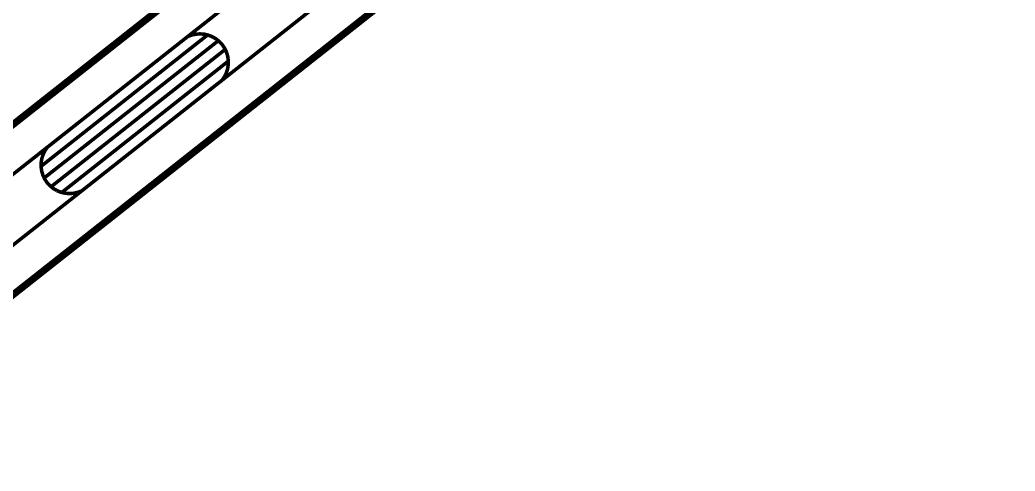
# Model space of a CAD drawing. Extents: x 0.8 to 42.3, y -0.1 to 32.5.
# Drawn here: x 9.112 to 10.902, y 7.014 to 7.827 of the extents above; entities that cross this region are included whole.
import ezdxf

# ---------------------------------------------------------------- set-up
doc = ezdxf.new("R2010")
doc.units = 0
doc.layers.add('FRONT', color=7, linetype='CONTINUOUS')

msp = doc.modelspace()

# ---------------------------------------------------------------- linework, layer by layer
at = {"layer": 'FRONT'}
for points, const_width in [([(8.5416, 7.1974), (10.7771, 8.9622)], 0.0128), ([(11.1653, 8.9622), (8.7059, 7.0206)], 0.0128), ([(10.8905, 8.9622), (8.5934, 7.1487)], 0.00641), ([(8.6617, 7.0752), (11.052, 8.9622)], 0.00641), ([(9.4757, 7.7178), (9.4801, 7.7241), (9.4835, 7.731), (9.4858, 7.7383), (9.487, 7.7459), (9.4871, 7.7536), (9.486, 7.7612), (9.4838, 7.7686), (9.4805, 7.7756), (9.4762, 7.7819), (9.471, 7.7876), (9.465, 7.7924), (9.4583, 7.7963), (9.4512, 7.7991), (9.4437, 7.8009), (9.436, 7.8014), (9.4283, 7.8009), (9.4208, 7.7992), (9.4136, 7.7963)], 0.00641), ([(9.4499, 7.7995), (9.1504, 7.563)], 0.00641), ([(9.1559, 7.5419), (9.4692, 7.7892)], 0.00641), ([(9.4816, 7.7735), (9.1684, 7.5262)], 0.00641), ([(9.1876, 7.5159), (9.4872, 7.7524)], 0.00641), ([(9.1792, 7.5191), (9.1726, 7.5229), (9.1666, 7.5278), (9.1614, 7.5334), (9.1571, 7.5398), (9.1538, 7.5468), (9.1516, 7.5541), (9.1505, 7.5617), (9.1505, 7.5694), (9.1518, 7.577), (9.1541, 7.5844), (9.1575, 7.5913), (9.1619, 7.5976)], 0.00641), ([(9.1792, 7.5191), (9.1864, 7.5162), (9.1939, 7.5145), (9.2016, 7.5139), (9.2092, 7.5145), (9.2167, 7.5162), (9.2239, 7.519)], 0.00641)]:
    msp.add_lwpolyline(points, dxfattribs=dict(at, const_width=const_width))

doc.saveas('drawing.dxf')
